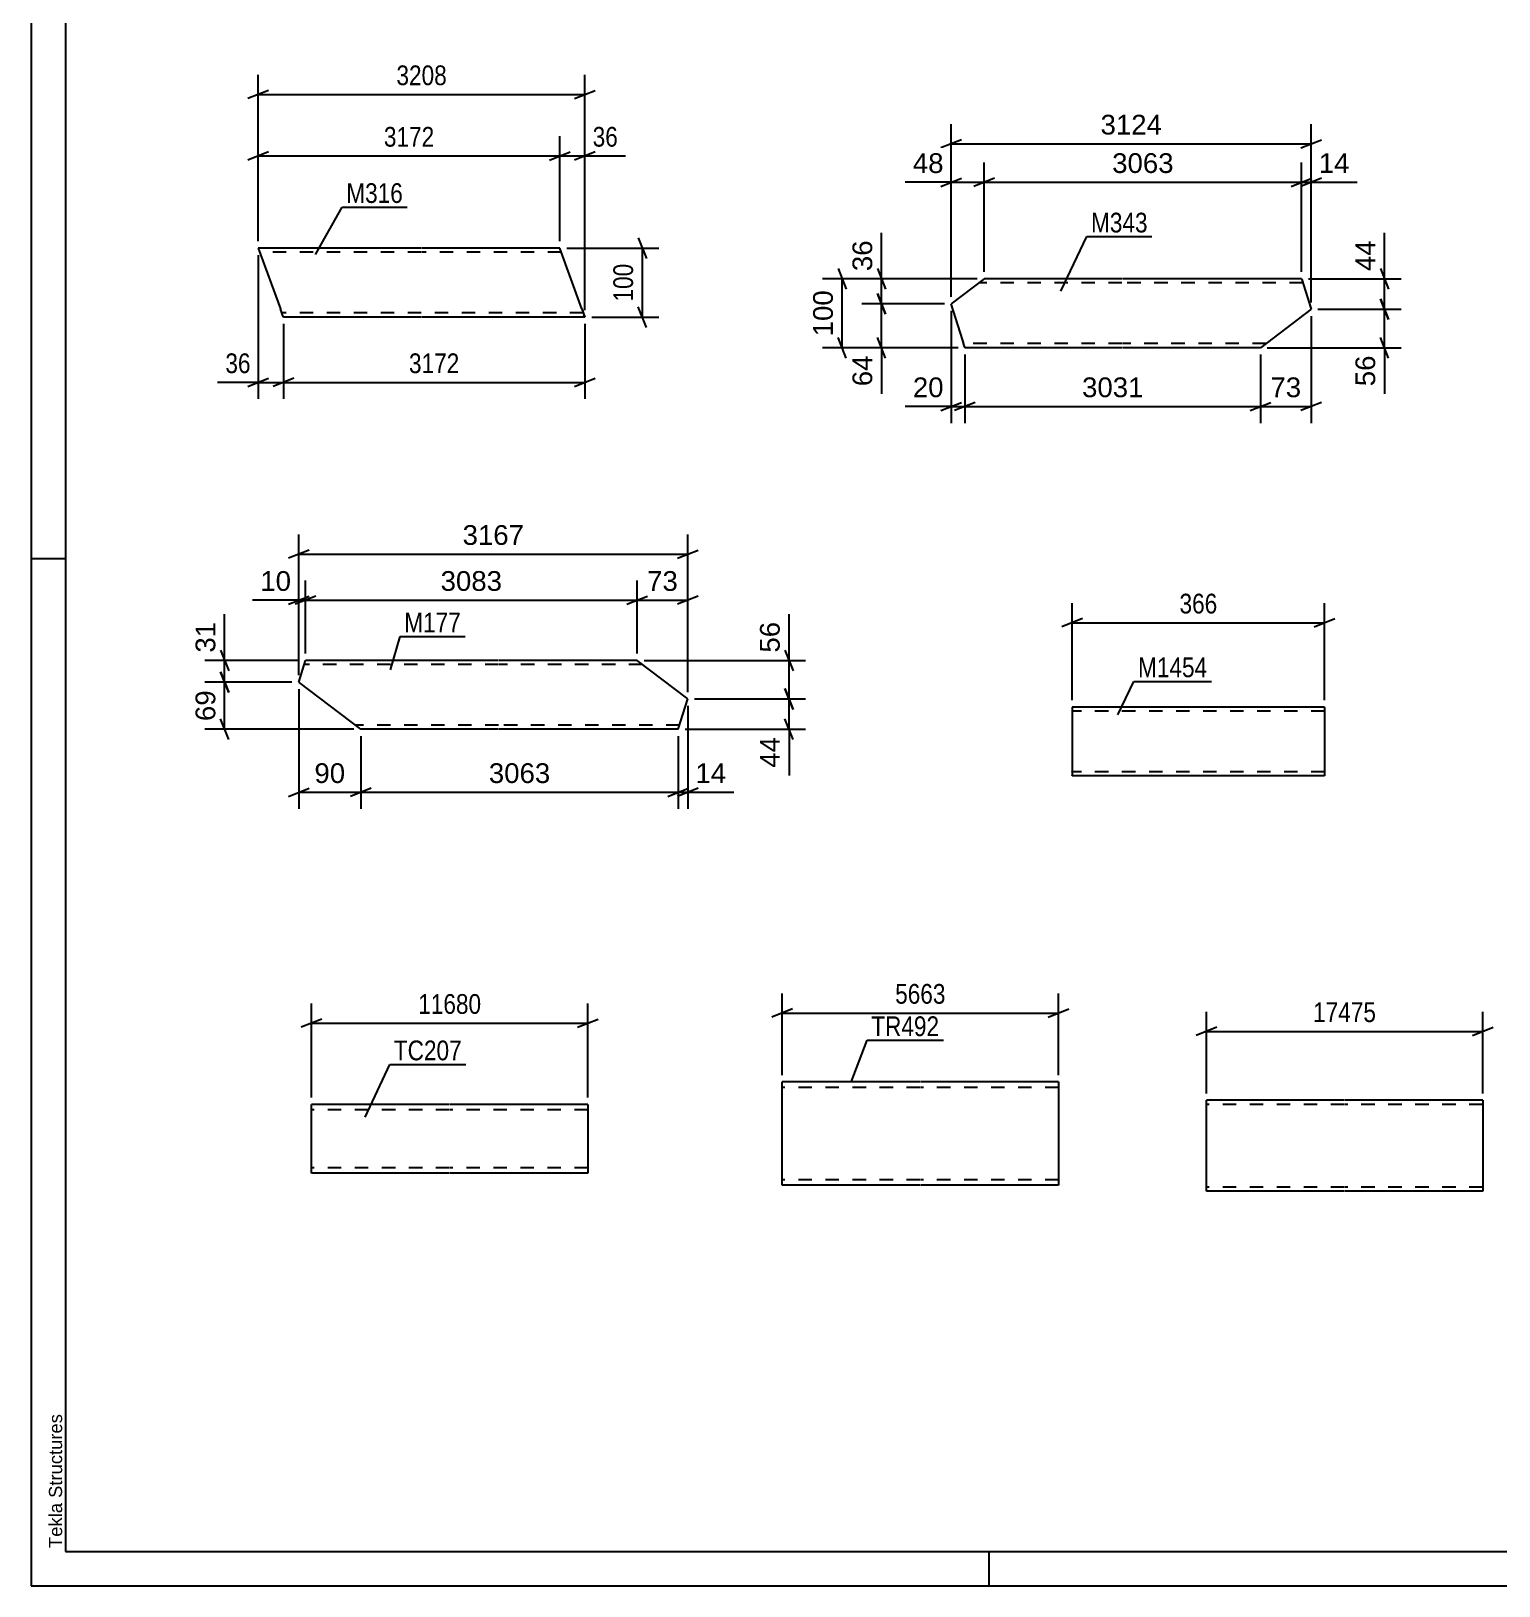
# Model space of a CAD drawing. Header units: millimetres. Extents: x 0 to 1189, y 0 to 841.
# Drawn here: x 0 to 213, y 0 to 225.6 of the extents above; entities that cross this region are included whole.
import ezdxf

# ---------------------------------------------------------------- set-up
doc = ezdxf.new("R2010")
doc.units = ezdxf.units.MM
doc.linetypes.add('DXK_LINE_DOT2', pattern=[3.9198, 1.9599, -1.9599])
doc.styles.add('Arial', font='ARIAL.TTF', dxfattribs={"height": 0.2})
doc.styles.add('Arial Narrow', font='ARIALN.TTF', dxfattribs={"height": 0.2})

# ---------------------------------------------------------------- blocks, each defined once
blk = doc.blocks.new('Unknown-203723932-1135')
at = {"color": 5, "linetype": 'Continuous'}
for p, q in [((0, 841), (0, 0)), ((5, 836), (5, 5)), ((5, 149), (0, 149)), ((5, 5), (1184, 5)), ((139, 0), (139, 5)), ((0, 0), (1189, 0))]:
    blk.add_line(p, q, dxfattribs=at)
at = {"color": 174, "linetype": 'Continuous', "style": 'Arial'}
blk.add_text('Tekla Structures', height=1.9102, rotation=90, dxfattribs=at).set_placement((4.5, 5.5))
blk = doc.blocks.new('Part-203723932-6141 - 6135')
at = {"color": 2, "linetype": 'Continuous'}
for p, q in [((56.61, 194.09), (32.97, 194.09)), ((32.97, 194.09), (36.18, 185.29)), ((76.71, 194.09), (56.71, 194.09)), ((79.92, 185.29), (76.71, 194.09)), ((36.48, 184.44), (36.18, 185.29)), ((79.92, 185.29), (80.35, 184.09)), ((36.58, 184.18), (36.48, 184.44)), ((36.61, 184.09), (36.58, 184.18)), ((56.61, 184.09), (36.61, 184.09)), ((80.35, 184.09), (56.71, 184.09))]:
    blk.add_line(p, q, dxfattribs=at)
at = {"color": 7, "linetype": 'DXK_LINE_DOT2'}
for p, q in [((56.61, 193.49), (33.19, 193.49)), ((76.93, 193.49), (56.71, 193.49)), ((56.61, 184.69), (36.39, 184.69)), ((36.61, 184.09), (36.48, 184.44)), ((80.13, 184.69), (56.71, 184.69)), ((80.32, 184.18), (80.22, 184.44)), ((80.35, 184.09), (80.32, 184.18))]:
    blk.add_line(p, q, dxfattribs=at)
blk = doc.blocks.new('Part-203723932-23122 - 23121')
at = {"color": 2, "linetype": 'Continuous'}
for p, q in [((38.83, 131.13), (39.81, 134.28)), ((67.83, 134.28), (39.81, 134.28)), ((87.93, 134.28), (67.93, 134.28)), ((95.27, 128.68), (87.93, 134.28)), ((47.83, 124.28), (38.83, 131.13)), ((93.9, 124.28), (95.27, 128.68)), ((67.83, 124.28), (47.83, 124.28)), ((93.9, 124.28), (67.93, 124.28))]:
    blk.add_line(p, q, dxfattribs=at)
at = {"color": 7, "linetype": 'DXK_LINE_DOT2'}
for p, q in [((67.83, 133.68), (39.63, 133.68)), ((88.71, 133.68), (67.93, 133.68)), ((67.83, 124.88), (47.04, 124.88)), ((94.09, 124.88), (67.93, 124.88))]:
    blk.add_line(p, q, dxfattribs=at)
blk = doc.blocks.new('Part-203723932-6745 - 6738')
at = {"color": 2, "linetype": 'Continuous'}
for p, q in [((60.69, 69.87), (40.69, 69.87)), ((40.69, 61.47), (40.69, 69.87)), ((80.79, 69.87), (60.79, 69.87)), ((80.79, 69.87), (80.79, 59.87)), ((40.69, 59.87), (40.69, 61.47)), ((60.69, 59.87), (40.69, 59.87)), ((80.79, 59.87), (60.79, 59.87))]:
    blk.add_line(p, q, dxfattribs=at)
at = {"color": 7, "linetype": 'DXK_LINE_DOT2'}
for p, q in [((60.69, 69.07), (40.69, 69.07)), ((80.79, 69.07), (60.79, 69.07)), ((40.69, 59.99), (40.69, 61.47)), ((40.69, 60.67), (40.69, 60.73)), ((60.69, 60.67), (40.69, 60.67)), ((80.79, 60.67), (60.79, 60.67)), ((80.79, 60.67), (80.79, 60.73))]:
    blk.add_line(p, q, dxfattribs=at)
blk = doc.blocks.new('Part-203723932-1540 - 1524')
at = {"color": 2, "linetype": 'Continuous'}
for p, q in [((138.27, 189.64), (133.51, 186.01)), ((158.27, 189.64), (138.27, 189.64)), ((184.34, 189.64), (158.37, 189.64)), ((184.34, 189.64), (184.37, 189.54)), ((184.37, 189.54), (185.72, 185.23)), ((135.12, 180.84), (133.51, 186.01)), ((185.72, 185.23), (178.37, 179.64)), ((135.39, 179.99), (135.12, 180.84)), ((135.47, 179.73), (135.39, 179.99)), ((135.5, 179.64), (135.47, 179.73)), ((158.27, 179.64), (135.5, 179.64)), ((178.37, 179.64), (158.37, 179.64))]:
    blk.add_line(p, q, dxfattribs=at)
at = {"color": 7, "linetype": 'DXK_LINE_DOT2'}
for p, q in [((158.27, 189.04), (137.49, 189.04)), ((184.53, 189.04), (158.37, 189.04)), ((135.27, 180.38), (135.12, 180.84)), ((135.39, 179.99), (135.3, 180.28)), ((158.27, 180.24), (135.31, 180.24)), ((135.5, 179.64), (135.5, 179.64)), ((179.16, 180.24), (158.37, 180.24))]:
    blk.add_line(p, q, dxfattribs=at)
blk = doc.blocks.new('Part-203723932-1434 - 1432')
at = {"color": 2, "linetype": 'Continuous'}
for p, q in [((187.68, 127.51), (151.07, 127.51)), ((151.07, 127.51), (151.07, 117.6)), ((187.68, 127.51), (187.68, 117.51)), ((151.07, 117.51), (151.07, 117.6)), ((187.68, 117.51), (151.07, 117.51))]:
    blk.add_line(p, q, dxfattribs=at)
at = {"color": 7, "linetype": 'DXK_LINE_DOT2'}
for p, q in [((187.68, 126.91), (151.07, 126.91)), ((187.68, 127.42), (187.68, 127.51)), ((151.07, 118.11), (151.07, 118.16)), ((187.68, 118.11), (151.07, 118.11)), ((187.68, 118.11), (187.68, 118.16))]:
    blk.add_line(p, q, dxfattribs=at)
blk = doc.blocks.new('Part-203723932-21564 - 21563')
at = {"color": 2, "linetype": 'Continuous'}
for p, q in [((128.98, 73.12), (108.98, 73.12)), ((108.98, 59.72), (108.98, 73.12)), ((149.08, 73.12), (129.08, 73.12)), ((149.08, 73.12), (149.08, 58.12)), ((108.98, 58.12), (108.98, 59.72)), ((128.98, 58.12), (108.98, 58.12)), ((149.08, 58.12), (129.08, 58.12))]:
    blk.add_line(p, q, dxfattribs=at)
at = {"color": 7, "linetype": 'DXK_LINE_DOT2'}
for p, q in [((128.98, 72.32), (108.98, 72.32)), ((149.08, 72.32), (129.08, 72.32)), ((108.98, 58.24), (108.98, 59.72)), ((108.98, 58.92), (108.98, 58.98)), ((128.98, 58.92), (108.98, 58.92)), ((149.08, 58.92), (129.08, 58.92)), ((149.08, 58.92), (149.08, 58.98))]:
    blk.add_line(p, q, dxfattribs=at)
blk = doc.blocks.new('Part-203723932-21576 - 21575')
at = {"color": 2, "linetype": 'Continuous'}
for p, q in [((190.53, 70.46), (170.53, 70.46)), ((170.53, 57.35), (170.53, 70.46)), ((210.63, 70.46), (190.63, 70.46)), ((210.63, 70.46), (210.63, 57.26)), ((170.53, 57.26), (170.53, 57.35)), ((190.53, 57.26), (170.53, 57.26)), ((210.63, 57.26), (190.63, 57.26))]:
    blk.add_line(p, q, dxfattribs=at)
at = {"color": 7, "linetype": 'DXK_LINE_DOT2'}
for p, q in [((210.63, 70.37), (210.63, 70.46)), ((190.53, 69.86), (170.53, 69.86)), ((210.63, 69.86), (190.63, 69.86)), ((170.53, 57.86), (170.53, 57.9)), ((190.53, 57.86), (170.53, 57.86)), ((210.63, 57.86), (190.63, 57.86)), ((210.63, 57.86), (210.63, 57.9))]:
    blk.add_line(p, q, dxfattribs=at)
blk = doc.blocks.new('StraightDimension-203723932-6200 - 6135')
at = {"color": 7, "linetype": 'Continuous'}
for p, q in [((36.61, 183.09), (36.61, 172.21)), ((80.35, 183.09), (80.35, 172.21)), ((38.11, 175.21), (35.11, 174.01)), ((36.61, 174.61), (80.35, 174.61)), ((78.85, 174.01), (81.85, 175.21))]:
    blk.add_line(p, q, dxfattribs=at)
at = {"color": 0}
blk.add_wipeout([(62.74, 175.36), (62.74, 179.56), (54.23, 179.56), (54.23, 175.36)], dxfattribs=at)
at = {"color": 3, "style": 'Arial Narrow'}
blk.add_text('3172', height=2.863, dxfattribs=at).set_placement((54.83, 175.96))
blk = doc.blocks.new('StraightDimension-203723932-6176 - 6135')
at = {"color": 7, "linetype": 'Continuous'}
for p, q in [((76.71, 195.09), (76.71, 210.32)), ((80.35, 185.09), (80.35, 210.32)), ((75.21, 206.87), (78.21, 208.07)), ((81.85, 208.07), (78.85, 206.87)), ((76.71, 207.47), (80.35, 207.47))]:
    blk.add_line(p, q, dxfattribs=at)
at = {"color": 0}
blk.add_wipeout([(85.73, 208.22), (85.73, 212.42), (80.88, 212.42), (80.88, 208.22)], dxfattribs=at)
at = {"color": 7, "linetype": 'Continuous'}
blk.add_line((80.35, 207.47), (86.26, 207.47), dxfattribs=at)
blk.add_line((80.35, 207.47), (86.26, 207.47), dxfattribs=at)
at = {"color": 3, "style": 'Arial Narrow'}
blk.add_text('36', height=2.863, dxfattribs=at).set_placement((81.48, 208.82))
blk = doc.blocks.new('StraightDimension-203723932-6144 - 6135')
at = {"color": 7, "linetype": 'Continuous'}
for p, q in [((77.71, 194.09), (91.09, 194.09)), ((88.09, 195.59), (89.29, 192.59)), ((88.69, 184.09), (88.69, 194.09)), ((89.29, 182.59), (88.09, 185.59)), ((81.35, 184.09), (91.09, 184.09))]:
    blk.add_line(p, q, dxfattribs=at)
at = {"color": 0}
blk.add_wipeout([(87.94, 192.43), (83.74, 192.43), (83.74, 185.75), (87.94, 185.75)], dxfattribs=at)
at = {"color": 3, "style": 'Arial Narrow'}
blk.add_text('100', height=2.863, rotation=90.0002, dxfattribs=at).set_placement((87.34, 186.35))
blk = doc.blocks.new('StraightDimension-203723932-6212 - 6135')
at = {"color": 7, "linetype": 'Continuous'}
for p, q in [((32.97, 193.09), (32.97, 172.21)), ((36.61, 183.09), (36.61, 172.21)), ((31.47, 174.01), (34.47, 175.21)), ((32.97, 174.61), (36.61, 174.61)), ((38.11, 175.21), (35.11, 174.01))]:
    blk.add_line(p, q, dxfattribs=at)
at = {"color": 0}
blk.add_wipeout([(32.45, 175.36), (32.45, 179.56), (27.59, 179.56), (27.59, 175.36)], dxfattribs=at)
at = {"color": 7, "linetype": 'Continuous'}
blk.add_line((32.97, 174.61), (27.07, 174.61), dxfattribs=at)
blk.add_line((32.97, 174.61), (27.07, 174.61), dxfattribs=at)
at = {"color": 3, "style": 'Arial Narrow'}
blk.add_text('36', height=2.863, dxfattribs=at).set_placement((28.19, 175.96))
blk = doc.blocks.new('StraightDimension-203723932-6164 - 6135')
at = {"color": 7, "linetype": 'Continuous'}
for p, q in [((32.97, 195.09), (32.97, 210.32)), ((76.71, 195.09), (76.71, 210.32)), ((34.47, 208.07), (31.47, 206.87)), ((75.21, 206.87), (78.21, 208.07)), ((32.97, 207.47), (76.71, 207.47))]:
    blk.add_line(p, q, dxfattribs=at)
at = {"color": 0}
blk.add_wipeout([(59.1, 208.22), (59.1, 212.42), (50.59, 212.42), (50.59, 208.22)], dxfattribs=at)
at = {"color": 3, "style": 'Arial Narrow'}
blk.add_text('3172', height=2.863, dxfattribs=at).set_placement((51.19, 208.82))
blk = doc.blocks.new('StraightDimension-203723932-6189 - 6135')
at = {"color": 7, "linetype": 'Continuous'}
for p, q in [((32.97, 195.09), (32.97, 219.24)), ((80.35, 185.09), (80.35, 219.24)), ((34.47, 216.99), (31.47, 215.79)), ((78.85, 215.79), (81.85, 216.99)), ((32.97, 216.39), (80.35, 216.39))]:
    blk.add_line(p, q, dxfattribs=at)
at = {"color": 0}
blk.add_wipeout([(60.92, 217.14), (60.92, 221.34), (52.41, 221.34), (52.41, 217.14)], dxfattribs=at)
at = {"color": 3, "style": 'Arial Narrow'}
blk.add_text('3208', height=2.863, dxfattribs=at).set_placement((53.01, 217.74))
blk = doc.blocks.new('StraightDimension-203723932-23625 - 23121')
at = {"color": 7, "linetype": 'Continuous'}
for p, q in [((37.83, 131.13), (25.23, 131.13)), ((27.48, 132.63), (28.68, 129.63)), ((28.08, 124.28), (28.08, 131.13)), ((46.83, 124.28), (25.23, 124.28)), ((28.68, 122.78), (27.48, 125.78))]:
    blk.add_line(p, q, dxfattribs=at)
at = {"color": 0}
blk.add_wipeout([(27.33, 130.53), (23.13, 130.53), (23.13, 124.88), (27.33, 124.88)], dxfattribs=at)
at = {"color": 3, "style": 'Arial'}
blk.add_text('69', height=2.865, rotation=90.0002, dxfattribs=at).set_placement((26.73, 125.48))
blk = doc.blocks.new('StraightDimension-203723932-23508 - 23121')
at = {"color": 7, "linetype": 'Continuous'}
for p, q in [((38.83, 132.13), (38.83, 145.87)), ((39.81, 135.28), (39.81, 145.87)), ((37.33, 142.42), (40.33, 143.62)), ((41.31, 143.62), (38.31, 142.42)), ((38.83, 143.02), (39.81, 143.02))]:
    blk.add_line(p, q, dxfattribs=at)
at = {"color": 0}
blk.add_wipeout([(38.31, 143.77), (38.31, 147.97), (32.66, 147.97), (32.66, 143.77)], dxfattribs=at)
at = {"color": 7, "linetype": 'Continuous'}
blk.add_line((38.83, 143.02), (32.14, 143.02), dxfattribs=at)
blk.add_line((38.83, 143.02), (32.14, 143.02), dxfattribs=at)
at = {"color": 3, "style": 'Arial'}
blk.add_text('10', height=2.865, dxfattribs=at).set_placement((33.26, 144.37))
blk = doc.blocks.new('StraightDimension-203723932-23566 - 23121')
at = {"color": 7, "linetype": 'Continuous'}
for p, q in [((47.83, 123.28), (47.83, 112.74)), ((93.9, 123.28), (93.9, 112.74)), ((49.33, 115.74), (46.33, 114.54)), ((47.83, 115.14), (93.9, 115.14)), ((92.4, 114.54), (95.4, 115.74))]:
    blk.add_line(p, q, dxfattribs=at)
at = {"color": 0}
blk.add_wipeout([(75.91, 115.89), (75.91, 120.09), (65.82, 120.09), (65.82, 115.89)], dxfattribs=at)
at = {"color": 3, "style": 'Arial'}
blk.add_text('3063', height=2.865, dxfattribs=at).set_placement((66.42, 116.49))
blk = doc.blocks.new('StraightDimension-203723932-23495 - 23121')
at = {"color": 7, "linetype": 'Continuous'}
for p, q in [((38.83, 132.13), (38.83, 152.54)), ((95.27, 129.68), (95.27, 152.54)), ((40.33, 150.29), (37.33, 149.09)), ((38.83, 149.69), (95.27, 149.69)), ((93.77, 149.09), (96.77, 150.29))]:
    blk.add_line(p, q, dxfattribs=at)
at = {"color": 0}
blk.add_wipeout([(72.1, 150.44), (72.1, 154.64), (62.01, 154.64), (62.01, 150.44)], dxfattribs=at)
at = {"color": 3, "style": 'Arial'}
blk.add_text('3167', height=2.865, dxfattribs=at).set_placement((62.61, 151.04))
blk = doc.blocks.new('StraightDimension-203723932-23506 - 23121')
at = {"color": 7, "linetype": 'Continuous'}
for p, q in [((87.93, 135.28), (87.93, 145.87)), ((95.27, 129.68), (95.27, 145.87)), ((86.43, 142.42), (89.43, 143.62)), ((87.93, 143.02), (95.27, 143.02)), ((96.77, 143.62), (93.77, 142.42))]:
    blk.add_line(p, q, dxfattribs=at)
at = {"color": 0}
blk.add_wipeout([(94.42, 143.77), (94.42, 147.97), (88.78, 147.97), (88.78, 143.77)], dxfattribs=at)
at = {"color": 3, "style": 'Arial'}
blk.add_text('73', height=2.865, dxfattribs=at).set_placement((89.38, 144.37))
blk = doc.blocks.new('StraightDimension-203723932-23507 - 23121')
at = {"color": 7, "linetype": 'Continuous'}
for p, q in [((39.81, 135.28), (39.81, 145.87)), ((87.93, 135.28), (87.93, 145.87)), ((41.31, 143.62), (38.31, 142.42)), ((39.81, 143.02), (87.93, 143.02)), ((86.43, 142.42), (89.43, 143.62))]:
    blk.add_line(p, q, dxfattribs=at)
at = {"color": 0}
blk.add_wipeout([(68.92, 143.77), (68.92, 147.97), (58.82, 147.97), (58.82, 143.77)], dxfattribs=at)
at = {"color": 3, "style": 'Arial'}
blk.add_text('3083', height=2.865, dxfattribs=at).set_placement((59.42, 144.37))
blk = doc.blocks.new('StraightDimension-203723932-23565 - 23121')
at = {"color": 7, "linetype": 'Continuous'}
for p, q in [((95.27, 127.68), (95.27, 112.74)), ((93.9, 123.28), (93.9, 112.74)), ((92.4, 114.54), (95.4, 115.74)), ((96.77, 115.74), (93.77, 114.54)), ((93.9, 115.14), (95.27, 115.14))]:
    blk.add_line(p, q, dxfattribs=at)
at = {"color": 0}
blk.add_wipeout([(101.44, 115.89), (101.44, 120.09), (95.8, 120.09), (95.8, 115.89)], dxfattribs=at)
at = {"color": 7, "linetype": 'Continuous'}
blk.add_line((95.27, 115.14), (101.97, 115.14), dxfattribs=at)
blk.add_line((95.27, 115.14), (101.97, 115.14), dxfattribs=at)
at = {"color": 3, "style": 'Arial'}
blk.add_text('14', height=2.865, dxfattribs=at).set_placement((96.4, 116.49))
blk = doc.blocks.new('StraightDimension-203723932-23567 - 23121')
at = {"color": 7, "linetype": 'Continuous'}
for p, q in [((38.83, 130.13), (38.83, 112.74)), ((47.83, 123.28), (47.83, 112.74)), ((37.33, 114.54), (40.33, 115.74)), ((38.83, 115.14), (47.83, 115.14)), ((49.33, 115.74), (46.33, 114.54))]:
    blk.add_line(p, q, dxfattribs=at)
at = {"color": 0}
blk.add_wipeout([(46.15, 115.89), (46.15, 120.09), (40.51, 120.09), (40.51, 115.89)], dxfattribs=at)
at = {"color": 3, "style": 'Arial'}
blk.add_text('90', height=2.865, dxfattribs=at).set_placement((41.11, 116.49))
blk = doc.blocks.new('StraightDimension-203723932-23624 - 23121')
at = {"color": 7, "linetype": 'Continuous'}
for p, q in [((27.48, 135.78), (28.68, 132.78)), ((38.81, 134.28), (25.23, 134.28)), ((28.08, 131.13), (28.08, 134.28)), ((37.83, 131.13), (25.23, 131.13)), ((28.68, 129.63), (27.48, 132.63))]:
    blk.add_line(p, q, dxfattribs=at)
at = {"color": 0}
blk.add_wipeout([(27.33, 140.45), (23.13, 140.45), (23.13, 134.81), (27.33, 134.81)], dxfattribs=at)
at = {"color": 7, "linetype": 'Continuous'}
blk.add_line((28.08, 134.28), (28.08, 140.98), dxfattribs=at)
blk.add_line((28.08, 134.28), (28.08, 140.98), dxfattribs=at)
at = {"color": 3, "style": 'Arial'}
blk.add_text('31', height=2.865, rotation=90.0002, dxfattribs=at).set_placement((26.73, 135.41))
blk = doc.blocks.new('StraightDimension-203723932-23673 - 23121')
at = {"color": 7, "linetype": 'Continuous'}
for p, q in [((109.37, 135.78), (110.57, 132.78)), ((88.93, 134.28), (112.37, 134.28)), ((109.97, 128.68), (109.97, 134.28)), ((96.27, 128.68), (112.37, 128.68)), ((110.57, 127.18), (109.37, 130.18))]:
    blk.add_line(p, q, dxfattribs=at)
at = {"color": 0}
blk.add_wipeout([(109.22, 140.45), (105.02, 140.45), (105.02, 134.81), (109.22, 134.81)], dxfattribs=at)
at = {"color": 7, "linetype": 'Continuous'}
blk.add_line((109.97, 134.28), (109.97, 140.98), dxfattribs=at)
blk.add_line((109.97, 134.28), (109.97, 140.98), dxfattribs=at)
at = {"color": 3, "style": 'Arial'}
blk.add_text('56', height=2.865, rotation=90.0002, dxfattribs=at).set_placement((108.62, 135.41))
blk = doc.blocks.new('StraightDimension-203723932-23674 - 23121')
at = {"color": 7, "linetype": 'Continuous'}
for p, q in [((96.27, 128.68), (112.37, 128.68)), ((109.37, 130.18), (110.57, 127.18)), ((109.97, 124.28), (109.97, 128.68)), ((94.9, 124.28), (112.37, 124.28)), ((110.57, 122.78), (109.37, 125.78))]:
    blk.add_line(p, q, dxfattribs=at)
at = {"color": 0}
blk.add_wipeout([(109.22, 123.76), (105.02, 123.76), (105.02, 118.11), (109.22, 118.11)], dxfattribs=at)
at = {"color": 7, "linetype": 'Continuous'}
blk.add_line((109.97, 124.28), (109.97, 117.58), dxfattribs=at)
blk.add_line((109.97, 124.28), (109.97, 117.58), dxfattribs=at)
at = {"color": 3, "style": 'Arial'}
blk.add_text('44', height=2.865, rotation=90.0002, dxfattribs=at).set_placement((108.62, 118.71))
blk = doc.blocks.new('StraightDimension-203723932-6748 - 6738')
at = {"color": 7, "linetype": 'Continuous'}
for p, q in [((40.69, 70.87), (40.69, 84.5)), ((80.79, 70.87), (80.79, 84.5)), ((42.19, 82.25), (39.19, 81.05)), ((40.69, 81.65), (80.79, 81.65)), ((79.29, 81.05), (82.29, 82.25))]:
    blk.add_line(p, q, dxfattribs=at)
at = {"color": 0}
blk.add_wipeout([(65.91, 82.4), (65.91, 86.6), (55.57, 86.6), (55.57, 82.4)], dxfattribs=at)
at = {"color": 3, "style": 'Arial Narrow'}
blk.add_text('11680', height=2.863, dxfattribs=at).set_placement((56.17, 83))
blk = doc.blocks.new('StraightDimension-203723932-22600 - 1524')
at = {"color": 7, "linetype": 'Continuous'}
for p, q in [((138.27, 190.64), (138.27, 206.5)), ((184.34, 190.64), (184.34, 206.5)), ((139.77, 204.25), (136.77, 203.05)), ((138.27, 203.65), (184.34, 203.65)), ((182.84, 203.05), (185.84, 204.25))]:
    blk.add_line(p, q, dxfattribs=at)
at = {"color": 0}
blk.add_wipeout([(166.36, 204.4), (166.36, 208.6), (156.26, 208.6), (156.26, 204.4)], dxfattribs=at)
at = {"color": 3, "style": 'Arial'}
blk.add_text('3063', height=2.865, dxfattribs=at).set_placement((156.86, 205))
blk = doc.blocks.new('StraightDimension-203723932-22670 - 1524')
at = {"color": 7, "linetype": 'Continuous'}
for p, q in [((185.72, 184.23), (185.72, 168.72)), ((178.37, 178.64), (178.37, 168.72)), ((176.87, 170.52), (179.87, 171.72)), ((187.22, 171.72), (184.22, 170.52)), ((178.37, 171.12), (185.72, 171.12))]:
    blk.add_line(p, q, dxfattribs=at)
at = {"color": 0}
blk.add_wipeout([(184.87, 171.87), (184.87, 176.07), (179.22, 176.07), (179.22, 171.87)], dxfattribs=at)
at = {"color": 3, "style": 'Arial'}
blk.add_text('73', height=2.865, dxfattribs=at).set_placement((179.82, 172.47))
blk = doc.blocks.new('StraightDimension-203723932-22588 - 1524')
at = {"color": 7, "linetype": 'Continuous'}
for p, q in [((133.51, 187.01), (133.51, 212.08)), ((185.72, 186.23), (185.72, 212.08)), ((135.01, 209.83), (132.01, 208.63)), ((184.22, 208.63), (187.22, 209.83)), ((133.51, 209.23), (185.72, 209.23))]:
    blk.add_line(p, q, dxfattribs=at)
at = {"color": 0}
blk.add_wipeout([(164.66, 209.98), (164.66, 214.18), (154.57, 214.18), (154.57, 209.98)], dxfattribs=at)
at = {"color": 3, "style": 'Arial'}
blk.add_text('3124', height=2.865, dxfattribs=at).set_placement((155.17, 210.58))
blk = doc.blocks.new('StraightDimension-203723932-22671 - 1524')
at = {"color": 7, "linetype": 'Continuous'}
for p, q in [((135.5, 178.64), (135.5, 168.72)), ((178.37, 178.64), (178.37, 168.72)), ((137, 171.72), (134, 170.52)), ((176.87, 170.52), (179.87, 171.72)), ((135.5, 171.12), (178.37, 171.12))]:
    blk.add_line(p, q, dxfattribs=at)
at = {"color": 0}
blk.add_wipeout([(161.98, 171.87), (161.98, 176.07), (151.89, 176.07), (151.89, 171.87)], dxfattribs=at)
at = {"color": 3, "style": 'Arial'}
blk.add_text('3031', height=2.865, dxfattribs=at).set_placement((152.49, 172.47))
blk = doc.blocks.new('StraightDimension-203723932-22599 - 1524')
at = {"color": 7, "linetype": 'Continuous'}
for p, q in [((184.34, 190.64), (184.34, 206.5)), ((185.72, 186.23), (185.72, 206.5)), ((182.84, 203.05), (185.84, 204.25)), ((187.22, 204.25), (184.22, 203.05)), ((184.34, 203.65), (185.72, 203.65))]:
    blk.add_line(p, q, dxfattribs=at)
at = {"color": 0}
blk.add_wipeout([(191.89, 204.4), (191.89, 208.6), (186.24, 208.6), (186.24, 204.4)], dxfattribs=at)
at = {"color": 7, "linetype": 'Continuous'}
blk.add_line((185.72, 203.65), (192.41, 203.65), dxfattribs=at)
blk.add_line((185.72, 203.65), (192.41, 203.65), dxfattribs=at)
at = {"color": 3, "style": 'Arial'}
blk.add_text('14', height=2.865, dxfattribs=at).set_placement((186.84, 205))
blk = doc.blocks.new('StraightDimension-203723932-22729 - 1524')
at = {"color": 7, "linetype": 'Continuous'}
for p, q in [((137.27, 189.64), (120.54, 189.64)), ((122.79, 191.14), (123.99, 188.14)), ((123.39, 186.01), (123.39, 189.64)), ((123.99, 184.51), (122.79, 187.51)), ((132.51, 186.01), (120.54, 186.01))]:
    blk.add_line(p, q, dxfattribs=at)
at = {"color": 0}
blk.add_wipeout([(122.64, 195.81), (118.44, 195.81), (118.44, 190.16), (122.64, 190.16)], dxfattribs=at)
at = {"color": 7, "linetype": 'Continuous'}
blk.add_line((123.39, 189.64), (123.39, 196.33), dxfattribs=at)
blk.add_line((123.39, 189.64), (123.39, 196.33), dxfattribs=at)
at = {"color": 3, "style": 'Arial'}
blk.add_text('36', height=2.865, rotation=90.0002, dxfattribs=at).set_placement((122.04, 190.76))
blk = doc.blocks.new('StraightDimension-203723932-22601 - 1524')
at = {"color": 7, "linetype": 'Continuous'}
for p, q in [((133.51, 187.01), (133.51, 206.5)), ((138.27, 190.64), (138.27, 206.5)), ((132.01, 203.05), (135.01, 204.25)), ((133.51, 203.65), (138.27, 203.65)), ((139.77, 204.25), (136.77, 203.05))]:
    blk.add_line(p, q, dxfattribs=at)
at = {"color": 0}
blk.add_wipeout([(132.99, 204.4), (132.99, 208.6), (127.34, 208.6), (127.34, 204.4)], dxfattribs=at)
at = {"color": 7, "linetype": 'Continuous'}
blk.add_line((133.51, 203.65), (126.81, 203.65), dxfattribs=at)
blk.add_line((133.51, 203.65), (126.81, 203.65), dxfattribs=at)
at = {"color": 3, "style": 'Arial'}
blk.add_text('48', height=2.865, dxfattribs=at).set_placement((127.94, 205))
blk = doc.blocks.new('StraightDimension-203723932-22672 - 1524')
at = {"color": 7, "linetype": 'Continuous'}
for p, q in [((133.51, 185.01), (133.51, 168.72)), ((135.5, 178.64), (135.5, 168.72)), ((132.01, 170.52), (135.01, 171.72)), ((137, 171.72), (134, 170.52)), ((133.51, 171.12), (135.5, 171.12))]:
    blk.add_line(p, q, dxfattribs=at)
at = {"color": 0}
blk.add_wipeout([(132.99, 171.87), (132.99, 176.07), (127.34, 176.07), (127.34, 171.87)], dxfattribs=at)
at = {"color": 7, "linetype": 'Continuous'}
blk.add_line((133.51, 171.12), (126.81, 171.12), dxfattribs=at)
blk.add_line((133.51, 171.12), (126.81, 171.12), dxfattribs=at)
at = {"color": 3, "style": 'Arial'}
blk.add_text('20', height=2.865, dxfattribs=at).set_placement((127.94, 172.47))
blk = doc.blocks.new('StraightDimension-203723932-22730 - 1524')
at = {"color": 7, "linetype": 'Continuous'}
for p, q in [((122.79, 187.51), (123.99, 184.51)), ((132.51, 186.01), (120.54, 186.01)), ((123.39, 179.64), (123.39, 186.01)), ((123.99, 178.14), (122.79, 181.14)), ((134.5, 179.64), (120.54, 179.64))]:
    blk.add_line(p, q, dxfattribs=at)
at = {"color": 0}
blk.add_wipeout([(122.64, 179.11), (118.44, 179.11), (118.44, 173.46), (122.64, 173.46)], dxfattribs=at)
at = {"color": 7, "linetype": 'Continuous'}
blk.add_line((123.39, 179.64), (123.39, 172.94), dxfattribs=at)
blk.add_line((123.39, 179.64), (123.39, 172.94), dxfattribs=at)
at = {"color": 3, "style": 'Arial'}
blk.add_text('64', height=2.865, rotation=90.0002, dxfattribs=at).set_placement((122.04, 174.06))
blk = doc.blocks.new('StraightDimension-203723932-22778 - 1524')
at = {"color": 7, "linetype": 'Continuous'}
for p, q in [((137.27, 189.64), (114.83, 189.64)), ((117.08, 191.14), (118.28, 188.14)), ((117.68, 179.64), (117.68, 189.64)), ((118.28, 178.14), (117.08, 181.14)), ((134.5, 179.64), (114.83, 179.64))]:
    blk.add_line(p, q, dxfattribs=at)
at = {"color": 0}
blk.add_wipeout([(116.93, 188.57), (112.73, 188.57), (112.73, 180.7), (116.93, 180.7)], dxfattribs=at)
at = {"color": 3, "style": 'Arial'}
blk.add_text('100', height=2.865, rotation=90.0002, dxfattribs=at).set_placement((116.33, 181.3))
blk = doc.blocks.new('StraightDimension-203723932-22810 - 1524')
at = {"color": 7, "linetype": 'Continuous'}
for p, q in [((185.34, 189.64), (198.77, 189.64)), ((195.77, 191.14), (196.97, 188.14)), ((196.37, 185.23), (196.37, 189.64)), ((186.72, 185.23), (198.77, 185.23)), ((196.97, 183.73), (195.77, 186.73))]:
    blk.add_line(p, q, dxfattribs=at)
at = {"color": 0}
blk.add_wipeout([(195.62, 195.81), (191.42, 195.81), (191.42, 190.16), (195.62, 190.16)], dxfattribs=at)
at = {"color": 7, "linetype": 'Continuous'}
blk.add_line((196.37, 189.64), (196.37, 196.33), dxfattribs=at)
blk.add_line((196.37, 189.64), (196.37, 196.33), dxfattribs=at)
at = {"color": 3, "style": 'Arial'}
blk.add_text('44', height=2.865, rotation=90.0002, dxfattribs=at).set_placement((195.02, 190.76))
blk = doc.blocks.new('StraightDimension-203723932-22811 - 1524')
at = {"color": 7, "linetype": 'Continuous'}
for p, q in [((186.72, 185.23), (198.77, 185.23)), ((195.77, 186.73), (196.97, 183.73)), ((196.37, 179.64), (196.37, 185.23)), ((196.97, 178.14), (195.77, 181.14)), ((179.37, 179.64), (198.77, 179.64))]:
    blk.add_line(p, q, dxfattribs=at)
at = {"color": 0}
blk.add_wipeout([(195.62, 179.11), (191.42, 179.11), (191.42, 173.46), (195.62, 173.46)], dxfattribs=at)
at = {"color": 7, "linetype": 'Continuous'}
blk.add_line((196.37, 179.64), (196.37, 172.94), dxfattribs=at)
blk.add_line((196.37, 179.64), (196.37, 172.94), dxfattribs=at)
at = {"color": 3, "style": 'Arial'}
blk.add_text('56', height=2.865, rotation=90.0002, dxfattribs=at).set_placement((195.02, 174.06))
blk = doc.blocks.new('StraightDimension-203723932-1436 - 1432')
at = {"color": 7, "linetype": 'Continuous'}
for p, q in [((151.07, 128.51), (151.07, 142.59)), ((187.68, 128.51), (187.68, 142.59)), ((152.57, 140.34), (149.57, 139.14)), ((186.18, 139.14), (189.18, 140.34)), ((151.07, 139.74), (187.68, 139.74))]:
    blk.add_line(p, q, dxfattribs=at)
at = {"color": 0}
blk.add_wipeout([(172.72, 140.49), (172.72, 144.69), (166.03, 144.69), (166.03, 140.49)], dxfattribs=at)
at = {"color": 3, "style": 'Arial Narrow'}
blk.add_text('366', height=2.863, dxfattribs=at).set_placement((166.63, 141.09))
blk = doc.blocks.new('StraightDimension-203723932-21752 - 21563')
at = {"color": 7, "linetype": 'Continuous'}
for p, q in [((108.98, 74.12), (108.98, 85.97)), ((149.08, 74.12), (149.08, 85.97)), ((110.48, 83.72), (107.48, 82.52)), ((147.58, 82.52), (150.58, 83.72)), ((108.98, 83.12), (149.08, 83.12))]:
    blk.add_line(p, q, dxfattribs=at)
at = {"color": 0}
blk.add_wipeout([(133.28, 83.87), (133.28, 88.07), (124.77, 88.07), (124.77, 83.87)], dxfattribs=at)
at = {"color": 3, "style": 'Arial Narrow'}
blk.add_text('5663', height=2.863, dxfattribs=at).set_placement((125.37, 84.47))
blk = doc.blocks.new('StraightDimension-203723932-21756 - 21575')
at = {"color": 7, "linetype": 'Continuous'}
for p, q in [((170.53, 71.46), (170.53, 83.31)), ((210.63, 71.46), (210.63, 83.31)), ((172.03, 81.06), (169.03, 79.86)), ((170.53, 80.46), (210.63, 80.46)), ((209.13, 79.86), (212.13, 81.06))]:
    blk.add_line(p, q, dxfattribs=at)
at = {"color": 0}
blk.add_wipeout([(195.75, 81.21), (195.75, 85.41), (185.41, 85.41), (185.41, 81.21)], dxfattribs=at)
at = {"color": 3, "style": 'Arial Narrow'}
blk.add_text('17475', height=2.863, dxfattribs=at).set_placement((186.01, 81.81))
blk = doc.blocks.new('Mark-203723932-6137 - 6135')
at = {"color": 0}
blk.add_wipeout([(53.95, 200.65), (53.95, 203.65), (45.73, 203.65), (45.73, 200.65)], dxfattribs=at)
blk.add_wipeout([(53.95, 200.65), (53.95, 203.65), (45.73, 203.65), (45.73, 200.65)], dxfattribs=at)
at = {"color": 30, "linetype": 'Continuous'}
for p, q in [((41.25, 193.16), (45.13, 200.05)), ((45.13, 200.05), (54.55, 200.05))]:
    blk.add_line(p, q, dxfattribs=at)
at = {"color": 3, "style": 'Arial Narrow'}
blk.add_text('M316', height=2.863, dxfattribs=at).set_placement((45.73, 200.65))
blk = doc.blocks.new('Mark-203723932-23721 - 23121')
at = {"color": 0}
blk.add_wipeout([(62.37, 138.35), (62.37, 141.35), (54.14, 141.35), (54.14, 138.35)], dxfattribs=at)
blk.add_wipeout([(62.37, 138.35), (62.37, 141.35), (54.14, 141.35), (54.14, 138.35)], dxfattribs=at)
at = {"color": 30, "linetype": 'Continuous'}
for p, q in [((52.13, 132.92), (53.54, 137.75)), ((53.54, 137.75), (62.97, 137.75))]:
    blk.add_line(p, q, dxfattribs=at)
at = {"color": 3, "style": 'Arial Narrow'}
blk.add_text('M177', height=2.863, dxfattribs=at).set_placement((54.14, 138.35))
blk = doc.blocks.new('Mark-203723932-6741 - 6738')
at = {"color": 0}
blk.add_wipeout([(62.5, 76.26), (62.5, 79.26), (52.63, 79.26), (52.63, 76.26)], dxfattribs=at)
blk.add_wipeout([(62.5, 76.26), (62.5, 79.26), (52.63, 79.26), (52.63, 76.26)], dxfattribs=at)
at = {"color": 30, "linetype": 'Continuous'}
for p, q in [((48.46, 68.01), (52.03, 75.66)), ((52.03, 75.66), (63.1, 75.66))]:
    blk.add_line(p, q, dxfattribs=at)
at = {"color": 3, "style": 'Arial Narrow'}
blk.add_text('TC207', height=2.863, dxfattribs=at).set_placement((52.63, 76.26))
blk = doc.blocks.new('Mark-203723932-1536 - 1524')
at = {"color": 0}
blk.add_wipeout([(162.01, 196.37), (162.01, 199.37), (153.79, 199.37), (153.79, 196.37)], dxfattribs=at)
blk.add_wipeout([(162.01, 196.37), (162.01, 199.37), (153.79, 199.37), (153.79, 196.37)], dxfattribs=at)
at = {"color": 30, "linetype": 'Continuous'}
for p, q in [((149.43, 187.85), (153.19, 195.77)), ((153.19, 195.77), (162.61, 195.77))]:
    blk.add_line(p, q, dxfattribs=at)
at = {"color": 3, "style": 'Arial Narrow'}
blk.add_text('M343', height=2.863, dxfattribs=at).set_placement((153.79, 196.37))
blk = doc.blocks.new('Mark-203723932-22865 - 1432')
at = {"color": 0}
blk.add_wipeout([(170.67, 131.84), (170.67, 134.84), (160.61, 134.84), (160.61, 131.84)], dxfattribs=at)
blk.add_wipeout([(170.67, 131.84), (170.67, 134.84), (160.61, 134.84), (160.61, 131.84)], dxfattribs=at)
at = {"color": 30, "linetype": 'Continuous'}
for p, q in [((157.67, 126.36), (160.01, 131.24)), ((160.01, 131.24), (171.27, 131.24))]:
    blk.add_line(p, q, dxfattribs=at)
at = {"color": 3, "style": 'Arial Narrow'}
blk.add_text('M1454', height=2.863, dxfattribs=at).set_placement((160.61, 131.84))
blk = doc.blocks.new('Mark-203723932-21888 - 21563')
at = {"color": 0}
blk.add_wipeout([(131.77, 79.77), (131.77, 82.77), (121.9, 82.77), (121.9, 79.77)], dxfattribs=at)
blk.add_wipeout([(131.77, 79.77), (131.77, 82.77), (121.9, 82.77), (121.9, 79.77)], dxfattribs=at)
at = {"color": 30, "linetype": 'Continuous'}
for p, q in [((119, 73.07), (121.3, 79.17)), ((121.3, 79.17), (132.37, 79.17))]:
    blk.add_line(p, q, dxfattribs=at)
at = {"color": 3, "style": 'Arial Narrow'}
blk.add_text('TR492', height=2.863, dxfattribs=at).set_placement((121.9, 79.77))

msp = doc.modelspace()

# ---------------------------------------------------------------- block references
for name in ['Unknown-203723932-1135', 'Part-203723932-6141 - 6135', 'Part-203723932-1540 - 1524', 'Part-203723932-23122 - 23121', 'Part-203723932-1434 - 1432', 'Part-203723932-21564 - 21563', 'Part-203723932-21576 - 21575', 'Part-203723932-6745 - 6738']:
    msp.add_blockref(name, (0, 0))

# ---------------------------------------------------------------- next in the draw order: block references
for name in ['StraightDimension-203723932-6176 - 6135', 'StraightDimension-203723932-22600 - 1524', 'StraightDimension-203723932-6200 - 6135', 'StraightDimension-203723932-22670 - 1524', 'StraightDimension-203723932-1436 - 1432', 'StraightDimension-203723932-23625 - 23121', 'StraightDimension-203723932-21752 - 21563', 'StraightDimension-203723932-6748 - 6738', 'StraightDimension-203723932-21756 - 21575']:
    msp.add_blockref(name, (0, 0))

# ---------------------------------------------------------------- next in the draw order: block references
for name in ['StraightDimension-203723932-22588 - 1524', 'StraightDimension-203723932-6144 - 6135', 'StraightDimension-203723932-6212 - 6135', 'StraightDimension-203723932-22671 - 1524', 'StraightDimension-203723932-23508 - 23121', 'Mark-203723932-22865 - 1432', 'StraightDimension-203723932-23566 - 23121', 'Mark-203723932-21888 - 21563', 'Mark-203723932-6741 - 6738']:
    msp.add_blockref(name, (0, 0))

# ---------------------------------------------------------------- next in the draw order: block references
for name in ['StraightDimension-203723932-6164 - 6135', 'StraightDimension-203723932-22599 - 1524', 'Mark-203723932-1536 - 1524', 'StraightDimension-203723932-22729 - 1524', 'StraightDimension-203723932-23495 - 23121', 'StraightDimension-203723932-23565 - 23121']:
    msp.add_blockref(name, (0, 0))

# ---------------------------------------------------------------- next in the draw order: block references
for name in ['StraightDimension-203723932-6189 - 6135', 'StraightDimension-203723932-22601 - 1524', 'StraightDimension-203723932-22810 - 1524', 'StraightDimension-203723932-22672 - 1524', 'StraightDimension-203723932-23506 - 23121', 'StraightDimension-203723932-23567 - 23121']:
    msp.add_blockref(name, (0, 0))

# ---------------------------------------------------------------- next in the draw order: block references
for name in ['Mark-203723932-6137 - 6135', 'StraightDimension-203723932-22730 - 1524', 'StraightDimension-203723932-22811 - 1524', 'StraightDimension-203723932-23507 - 23121']:
    msp.add_blockref(name, (0, 0))

# ---------------------------------------------------------------- next in the draw order: block references
for name in ['StraightDimension-203723932-22778 - 1524', 'StraightDimension-203723932-23624 - 23121', 'Mark-203723932-23721 - 23121', 'StraightDimension-203723932-23673 - 23121']:
    msp.add_blockref(name, (0, 0))

# ---------------------------------------------------------------- next in the draw order: block references
msp.add_blockref('StraightDimension-203723932-23674 - 23121', (0, 0))

doc.saveas('drawing.dxf')
